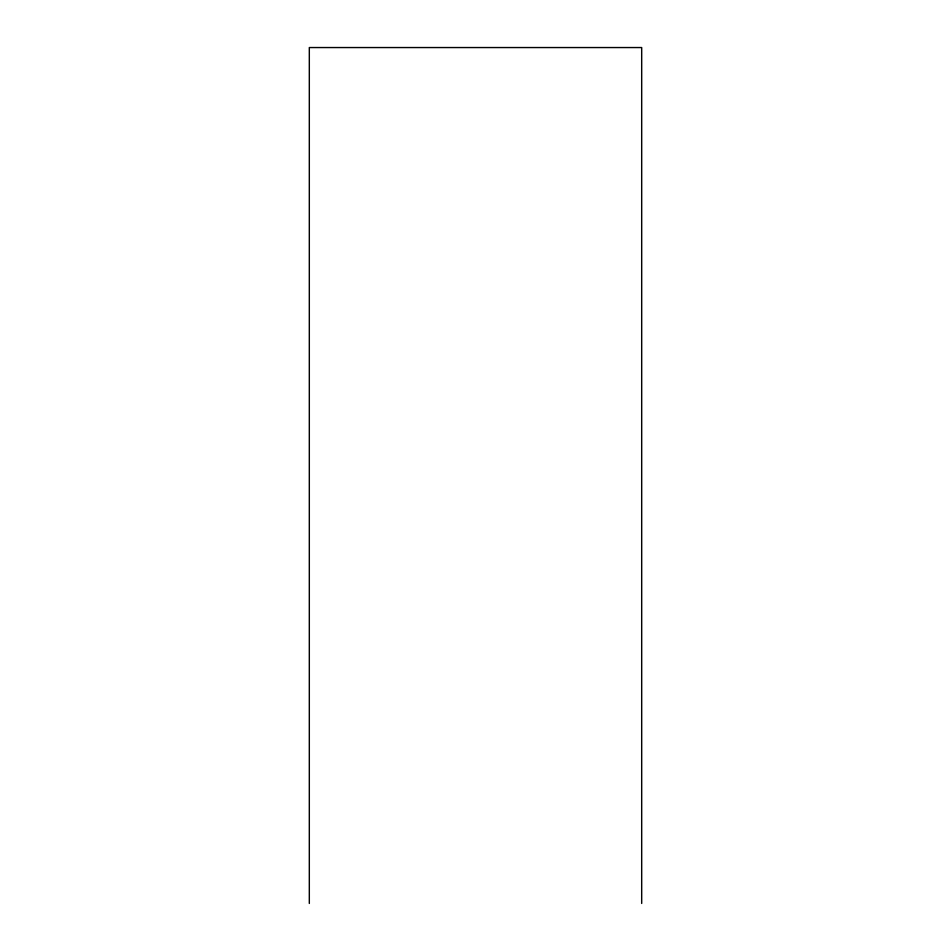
<?xml version="1.0" encoding="UTF-8"?>
<svg xmlns="http://www.w3.org/2000/svg" width="951" height="951" viewBox="0 0 951 951"><rect width="100%" height="100%" fill="white"/><g stroke="black" fill="none" stroke-linecap="round" stroke-linejoin="round"><path stroke-width="1.43" d="M641.687 903.45L641.687 47.55L309.313 47.55L309.313 903.45"/></g></svg>
